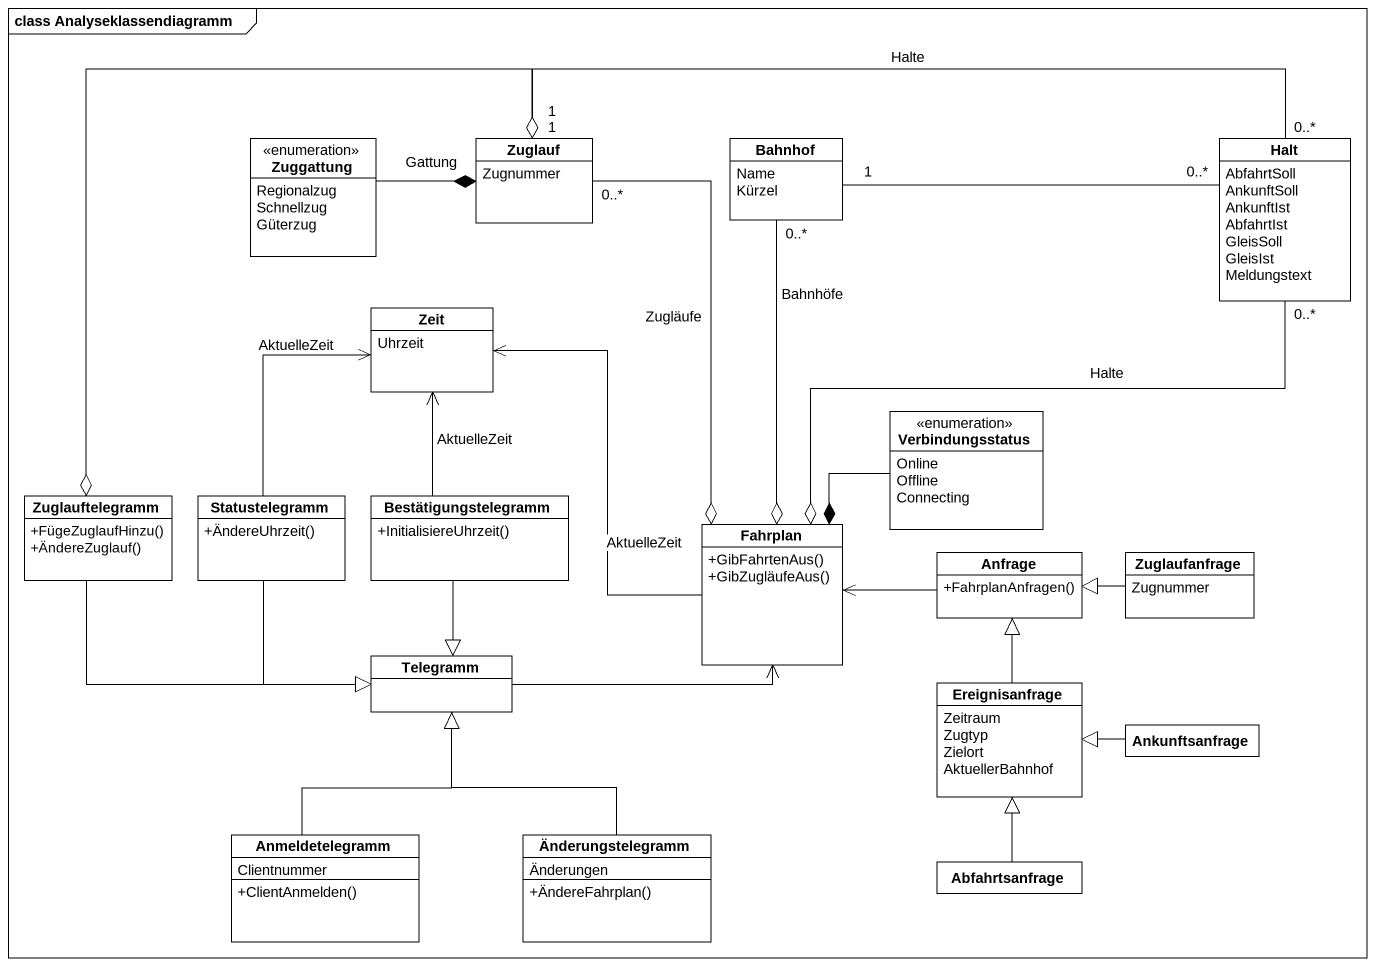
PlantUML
@startuml
mainframe class Analyseklassendiagramm
hide circle
hide empty members
skinparam classAttributeIconSize 0
enum Zuggattung {
  Regionalzug
  Schnellzug
  Güterzug
}
class Zuglauf {
  Zugnummer
}
class Bahnhof {
  Name
  Kürzel
}
class Halt {
  AbfahrtSoll
  AnkunftSoll
  AnkunftIst
  AbfahrtIst
  GleisSoll
  GleisIst
  Meldungstext
}
class Zeit {
  Uhrzeit
}
enum Verbindungsstatus {
  Online
  Offline
  Connecting
}
class Zuglauftelegramm {
  +FügeZuglaufHinzu()
  +ÄndereZuglauf()
}
class Statustelegramm {
  +ÄndereUhrzeit()
}
class Bestätigungstelegramm {
  +InitialisiereUhrzeit()
}
class Fahrplan {
  +GibFahrtenAus()
  +GibZugläufeAus()
}
class Anfrage {
  +FahrplanAnfragen()
}
class Zuglaufanfrage {
  Zugnummer
}
class Telegramm
class Ereignisanfrage {
  Zeitraum
  Zugtyp
  Zielort
  AktuellerBahnhof
}
class Ankunftsanfrage
class Anmeldetelegramm {
  Clientnummer
  +ClientAnmelden()
}
class Änderungstelegramm {
  Änderungen
  +ÄndereFahrplan()
}
class Abfahrtsanfrage
Zuglauf *-left- Zuggattung : Gattung
Zuglauf "1" o-right- "0..*" Halt : Halte
Halt "0..*" -left- "1" Bahnhof
Zuglauftelegramm o-up- "1" Zuglauf
Zuglauftelegramm -right-|> Telegramm
Statustelegramm -up-> Zeit : AktuelleZeit
Statustelegramm --|> Telegramm
Bestätigungstelegramm -up-> Zeit : AktuelleZeit
Bestätigungstelegramm --|> Telegramm
Fahrplan o-up- "0..*" Zuglauf : Zugläufe
Fahrplan o-up- "0..*" Bahnhof : Bahnhöfe
Fahrplan o-up- "0..*" Halt : Halte
Fahrplan -up-> Zeit : AktuelleZeit
Fahrplan *-up- Verbindungsstatus
Anfrage -left-> Fahrplan
Zuglaufanfrage -left-|> Anfrage
Telegramm -right-> Fahrplan
Ereignisanfrage -up-|> Anfrage
Ankunftsanfrage -left-|> Ereignisanfrage
Anmeldetelegramm -up-|> Telegramm
Änderungstelegramm -up-|> Telegramm
Abfahrtsanfrage -up-|> Ereignisanfrage
@enduml
